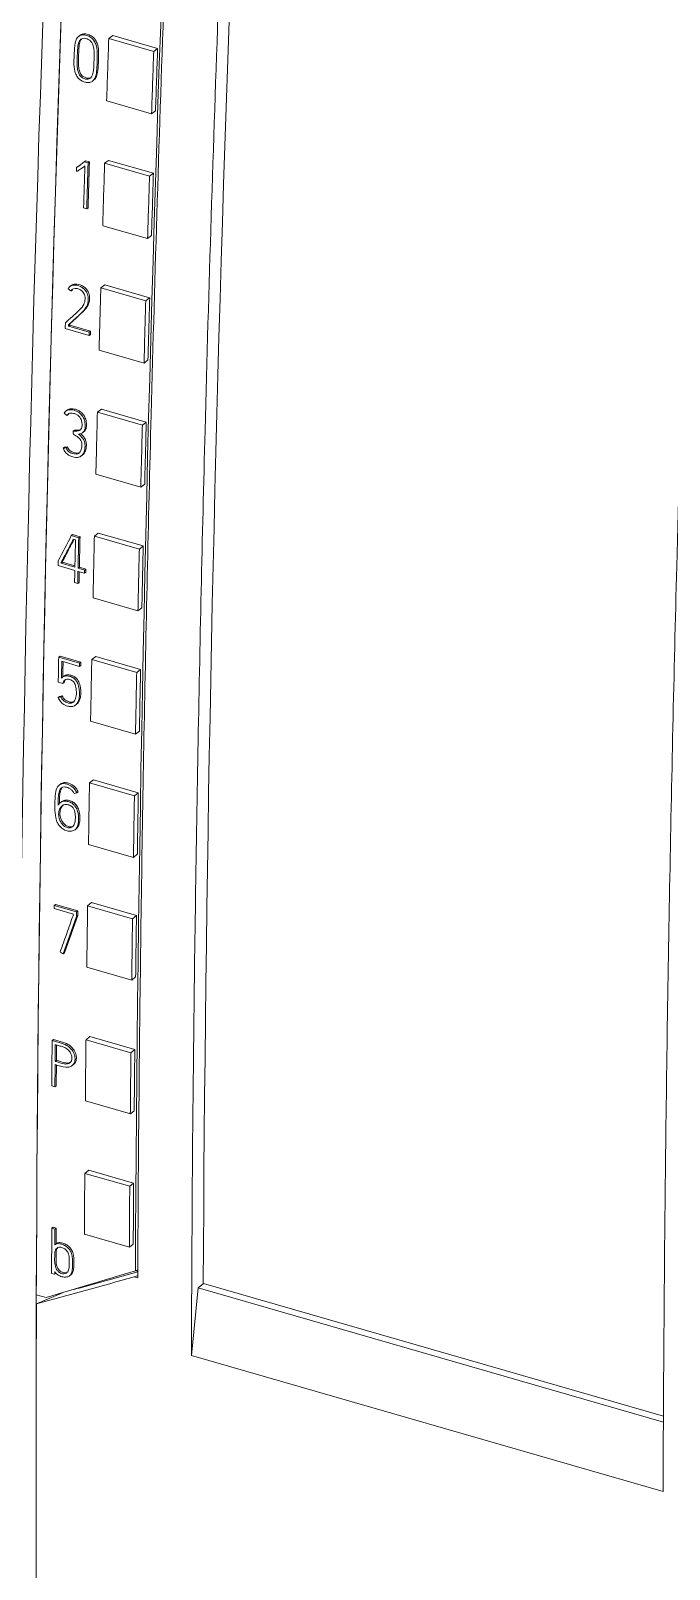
# Model space of a CAD drawing. Header units: inches. Extents: x 9220 to 92460, y -39241 to 4813.
# Drawn here: x 75013.06 to 75031.3, y -33827.33 to -33783.39 of the extents above; entities that cross this region are included whole.
import ezdxf

# ---------------------------------------------------------------- set-up
doc = ezdxf.new("R2010")
doc.units = ezdxf.units.IN
doc.header["$MEASUREMENT"] = 0

# ---------------------------------------------------------------- blocks, each defined once
blk = doc.blocks.new('A$C027ebf9d')
at = {"color": 0, "linetype": 'Continuous', "lineweight": 0}
for p, q in [((20.3156, -17.2128), (20.3175, -17.2113)), ((20.3614, -17.2159), (20.3673, -17.2114)), ((20.4355, -17.2311), (20.3673, -17.2114)), ((20.4296, -17.2355), (20.3614, -17.2159)), ((20.4296, -17.2355), (20.4355, -17.2311)), ((20.3365, -17.281), (20.3384, -17.2795)), ((20.4264, -17.3305), (20.3582, -17.3108)), ((20.4323, -17.326), (20.4264, -17.3305)), ((20.3241, -17.4031), (20.3261, -17.4016)), ((20.3261, -17.4016), (20.332, -17.4033)), ((20.3551, -17.4055), (20.361, -17.401)), ((20.4292, -17.4207), (20.361, -17.401)), ((20.3123, -17.4119), (20.3142, -17.4104)), ((20.3215, -17.4123), (20.3235, -17.4108)), ((20.3301, -17.4048), (20.3241, -17.4031)), ((20.3301, -17.4048), (20.332, -17.4033)), ((20.4233, -17.4252), (20.3551, -17.4055)), ((20.4233, -17.4252), (20.4292, -17.4207)), ((20.3232, -17.4731), (20.3279, -17.4745)), ((20.3279, -17.4745), (20.3299, -17.473)), ((20.4203, -17.5198), (20.3521, -17.5002)), ((20.4262, -17.5153), (20.4203, -17.5198)), ((20.3024, -17.5925), (20.3044, -17.591)), ((20.3037, -17.5994), (20.3057, -17.5979)), ((20.3493, -17.5946), (20.3552, -17.5901)), ((20.4175, -17.6143), (20.3493, -17.5946)), ((20.4234, -17.6098), (20.3552, -17.5901)), ((20.4175, -17.6143), (20.4234, -17.6098)), ((20.2952, -17.6564), (20.3316, -17.6668)), ((20.3001, -17.6529), (20.3021, -17.6514)), ((20.3317, -17.662), (20.3001, -17.6529)), ((20.3002, -17.6506), (20.3021, -17.6491)), ((20.3021, -17.6514), (20.3337, -17.6605)), ((20.3316, -17.6668), (20.3335, -17.6654)), ((20.3317, -17.662), (20.3337, -17.6605)), ((20.4149, -17.7087), (20.3467, -17.6891)), ((20.4208, -17.7041), (20.4149, -17.7087)), ((20.2962, -17.7818), (20.2982, -17.7803)), ((20.2979, -17.7884), (20.2998, -17.7869)), ((20.3442, -17.7833), (20.3501, -17.7787)), ((20.4124, -17.803), (20.3442, -17.7833)), ((20.4183, -17.7983), (20.3501, -17.7787)), ((20.4124, -17.803), (20.4183, -17.7983)), ((20.3075, -17.8123), (20.3094, -17.8108)), ((20.3217, -17.8143), (20.3237, -17.8128)), ((20.2922, -17.8381), (20.2942, -17.8366)), ((20.2966, -17.8374), (20.2986, -17.8359)), ((20.3197, -17.8498), (20.3217, -17.8483)), ((20.41, -17.8971), (20.3418, -17.8775)), ((20.4159, -17.8925), (20.41, -17.8971)), ((20.3045, -17.9706), (20.3065, -17.9691)), ((20.3045, -17.9706), (20.3158, -17.9739)), ((20.3177, -17.9724), (20.3065, -17.9691)), ((20.3108, -17.9773), (20.3075, -17.9764)), ((20.3158, -17.9739), (20.3177, -17.9724)), ((20.3396, -17.9714), (20.3455, -17.9668)), ((20.4078, -17.9911), (20.3396, -17.9714)), ((20.4137, -17.9864), (20.3455, -17.9668)), ((20.4078, -17.9911), (20.4137, -17.9864)), ((20.3098, -18.0236), (20.2843, -18.0162)), ((20.2891, -18.0115), (20.2911, -18.01)), ((20.2891, -18.0128), (20.2911, -18.0113)), ((20.2891, -18.0128), (20.3099, -18.0188)), ((20.31, -18.0167), (20.2911, -18.0113)), ((20.3247, -18.0279), (20.3146, -18.025)), ((20.3147, -18.0202), (20.3167, -18.0187)), ((20.3147, -18.0202), (20.3248, -18.0231)), ((20.3267, -18.0216), (20.3167, -18.0187)), ((20.3247, -18.0279), (20.3266, -18.0264)), ((20.3248, -18.0231), (20.3267, -18.0216)), ((20.3142, -18.0434), (20.3094, -18.042)), ((20.3142, -18.0434), (20.3162, -18.0419)), ((20.4057, -18.085), (20.3375, -18.0654)), ((20.4116, -18.0803), (20.4057, -18.085)), ((20.2854, -18.1554), (20.2874, -18.1539)), ((20.3169, -18.1645), (20.2854, -18.1554)), ((20.2874, -18.1539), (20.3189, -18.163)), ((20.29, -18.1616), (20.3168, -18.1693)), ((20.3168, -18.1693), (20.3188, -18.1678)), ((20.3169, -18.1645), (20.3189, -18.163)), ((20.3356, -18.1591), (20.3415, -18.1543)), ((20.4038, -18.1788), (20.3356, -18.1591)), ((20.4097, -18.174), (20.3415, -18.1543)), ((20.2847, -18.1935), (20.2918, -18.1955)), ((20.2909, -18.1858), (20.2929, -18.1843)), ((20.2918, -18.1955), (20.2938, -18.1941)), ((20.4038, -18.1788), (20.4097, -18.174)), ((20.2844, -18.2163), (20.2864, -18.2148)), ((20.2888, -18.2155), (20.2908, -18.2141)), ((20.3107, -18.2282), (20.3126, -18.2267)), ((20.402, -18.2724), (20.3338, -18.2527)), ((20.4079, -18.2677), (20.402, -18.2724)), ((20.286, -18.3495), (20.2879, -18.348)), ((20.3321, -18.3463), (20.338, -18.3414)), ((20.4003, -18.3659), (20.3321, -18.3463)), ((20.4062, -18.3611), (20.338, -18.3414)), ((20.2875, -18.3763), (20.2895, -18.3749)), ((20.3131, -18.3614), (20.3151, -18.3599)), ((20.4003, -18.3659), (20.4062, -18.3611)), ((20.3101, -18.4173), (20.3121, -18.4159)), ((20.3988, -18.4593), (20.3306, -18.4397)), ((20.4047, -18.4545), (20.3988, -18.4593)), ((20.2783, -18.5322), (20.2803, -18.5307)), ((20.2783, -18.5322), (20.3124, -18.542)), ((20.3076, -18.5455), (20.2783, -18.5371)), ((20.3143, -18.5405), (20.2803, -18.5307)), ((20.3124, -18.542), (20.3143, -18.5405)), ((20.3293, -18.5329), (20.3352, -18.528)), ((20.3974, -18.5526), (20.3293, -18.5329)), ((20.4033, -18.5477), (20.3352, -18.528)), ((20.3123, -18.549), (20.3142, -18.5475)), ((20.3974, -18.5526), (20.4033, -18.5477)), ((20.2921, -18.6058), (20.2941, -18.6043)), ((20.3962, -18.6457), (20.328, -18.6261)), ((20.4021, -18.6408), (20.3962, -18.6457)), ((20.3268, -18.7363), (20.3327, -18.7314)), ((20.4009, -18.751), (20.3327, -18.7314)), ((20.2754, -18.7374), (20.2774, -18.7359)), ((20.395, -18.756), (20.3268, -18.7363)), ((20.395, -18.756), (20.4009, -18.751)), ((20.2799, -18.769), (20.2819, -18.7675)), ((20.3057, -18.7755), (20.3077, -18.7741)), ((20.2748, -18.8063), (20.2796, -18.8076)), ((20.2796, -18.8076), (20.2816, -18.8061)), ((20.3941, -18.8488), (20.3259, -18.8291)), ((20.4, -18.8439), (20.3941, -18.8488)), ((20.325, -18.9391), (20.3309, -18.9341)), ((20.3932, -18.9587), (20.325, -18.9391)), ((20.3991, -18.9538), (20.3309, -18.9341)), ((20.3932, -18.9587), (20.3991, -18.9538)), ((20.2748, -19.0224), (20.2768, -19.0209)), ((20.2748, -19.0224), (20.2796, -19.0237)), ((20.2816, -19.0222), (20.2768, -19.0209)), ((20.2796, -19.0237), (20.2816, -19.0222)), ((20.3926, -19.0513), (20.3244, -19.0316)), ((20.2796, -19.0474), (20.2816, -19.0459)), ((20.3985, -19.0463), (20.3926, -19.0513)), ((20.2792, -19.0922), (20.2745, -19.0909)), ((20.2792, -19.0922), (20.2812, -19.0907)), ((20.3019, -19.0946), (20.3038, -19.0931)), ((20.3166, -19.1133), (20.4053, -19.0888)), ((20.4053, -19.0941), (20.4002, -19.0963)), ((20.4002, -19.0963), (20.4053, -19.0978)), ((20.4031, -19.0866), (20.4042, -19.0869)), ((20.4042, -19.0869), (20.4042, -19.0891)), ((20.5049, -19.1063), (20.4971, -19.1129)), ((21.2032, -19.3079), (20.5049, -19.1063)), ((20.2663, -19.1277), (20.2513, -19.1234)), ((20.2515, -19.1373), (20.2911, -19.1203)), ((20.4971, -19.1129), (20.4868, -19.2154)), ((21.2032, -19.3168), (20.4971, -19.1129)), ((21.2028, -19.4221), (20.4868, -19.2154))]:
    blk.add_line(p, q, dxfattribs=at)
at = {"color": 0, "linetype": 'Continuous', "lineweight": 0, "extrusion": (0, 0, -1)}
for centre, major_axis, ratio, start_param, end_param in [((39.936, -2.2895), (10.9193, 37.8255), 0.433013, -2.163893, -2.027289), ((40.0144, -2.3121), (10.9226, 37.8369), 0.433013, -2.099414, -2.096709), ((40.0826, -2.3318), (10.9226, 37.8369), 0.433013, -2.099414, -2.096709), ((39.9865, -2.3043), (10.9208, 37.8292), 0.43303, -2.104411, -2.102419), ((40.0144, -2.3121), (10.9226, 37.8369), 0.433013, -2.104823, -2.102118), ((40.0826, -2.3318), (10.9226, 37.8369), 0.433013, -2.104823, -2.102118), ((40.0144, -2.3121), (10.9226, 37.8369), 0.433013, -2.11023, -2.107526), ((40.0826, -2.3318), (10.9226, 37.8369), 0.433013, -2.11023, -2.107526), ((39.9641, -2.2978), (10.9208, 37.8292), 0.43303, -2.109702, -2.109636), ((39.9957, -2.3069), (10.9208, 37.8292), 0.43303, -2.109841, -2.109702), ((38.8239, -1.9686), (-68.22, 53.5601), 0.275788, -1.515397, -1.515333), ((40.0144, -2.3121), (10.9226, 37.8369), 0.433013, -2.115636, -2.112933), ((39.9401, -2.2909), (8.6746, 38.4625), 0.458913, -2.087114, -2.086976), ((40.0826, -2.3318), (10.9226, 37.8369), 0.433013, -2.115636, -2.112933), ((41.3213, -2.6894), (-78.3713, -17.1459), 0.134473, -1.269935, -1.269877), ((40.307, -2.3968), (-24.5741, -33.773), 0.206653, 0.946781, 0.948046), ((39.9829, -2.3032), (10.9208, 37.8292), 0.43303, -2.120056, -2.118863), ((39.9877, -2.3044), (10.9197, 37.8254), 0.43303, -2.120064, -2.118732), ((40.0144, -2.3121), (10.9226, 37.8369), 0.433013, -2.12104, -2.118338), ((39.9574, -2.2959), (10.9208, 37.8292), 0.43303, -2.120195, -2.11999), ((40.0826, -2.3318), (10.9226, 37.8369), 0.433013, -2.12104, -2.118338), ((39.9621, -2.297), (10.9197, 37.8254), 0.43303, -2.120064, -2.120028), ((39.9829, -2.3032), (10.9208, 37.8292), 0.43303, -2.120725, -2.120195), ((39.9877, -2.3044), (10.9197, 37.8254), 0.43303, -2.120733, -2.120262), ((39.9977, -2.3073), (10.9197, 37.8254), 0.43303, -2.120203, -2.120064), ((39.9661, -2.2984), (10.9208, 37.8292), 0.43303, -2.125049, -2.124311), ((39.9928, -2.3061), (10.9208, 37.8292), 0.43303, -2.124311, -2.124173), ((40.0144, -2.3121), (10.9226, 37.8369), 0.433013, -2.126443, -2.123742), ((40.0826, -2.3318), (10.9226, 37.8369), 0.433013, -2.126443, -2.123742), ((42.1342, -2.9243), (-78.3791, -17.1476), 0.134473, -1.259056, -1.258997), ((40.0144, -2.3121), (10.9226, 37.8369), 0.433013, -2.131846, -2.129144), ((40.0826, -2.3318), (10.9226, 37.8369), 0.433013, -2.131846, -2.129144), ((39.9605, -2.2968), (10.9208, 37.8292), 0.43303, -2.135216, -2.135075), ((39.9898, -2.3052), (10.9208, 37.8292), 0.43303, -2.135255, -2.135216), ((39.9946, -2.3064), (10.9197, 37.8254), 0.43303, -2.135287, -2.135085), ((40.0144, -2.3121), (10.9226, 37.8369), 0.433013, -2.137247, -2.134546), ((40.4067, -2.4254), (-20.9342, -34.8266), 0.272919, 0.931968, 0.933778), ((40.0826, -2.3318), (10.9226, 37.8369), 0.433013, -2.137247, -2.134546), ((35.8588, -1.1127), (-102.2486, 63.3481), 0.191897, -1.53737, -1.537325), ((39.9649, -2.298), (10.9208, 37.8292), 0.43303, -2.141915, -2.141179), ((40.0144, -2.3121), (10.9226, 37.8369), 0.433013, -2.143148, -2.140448), ((40.0826, -2.3318), (10.9226, 37.8369), 0.433013, -2.143148, -2.140448), ((39.9649, -2.298), (10.9208, 37.8292), 0.43303, -2.14304, -2.142057), ((40.0144, -2.3121), (10.9226, 37.8369), 0.433013, -2.149049, -2.146349), ((40.0826, -2.3318), (10.9226, 37.8369), 0.433013, -2.149049, -2.146349), ((39.9617, -2.2971), (10.9208, 37.8292), 0.43303, -2.151324, -2.149324), ((39.9664, -2.2983), (10.9197, 37.8254), 0.43303, -2.15003, -2.149335), ((112.0575, 18.0973), (-151.2055, -49.1156), 0.056615, -0.901291, -0.900055)]:
    blk.add_ellipse(centre, major_axis=major_axis, ratio=ratio, start_param=start_param, end_param=end_param, dxfattribs=at)
at = {"color": 0, "linetype": 'Continuous', "lineweight": 0}
for centre, major_axis, ratio, start_param, end_param in [((39.936, -2.2895), (-10.9193, -37.8255), 0.433013, -1.102762, -0.989056), ((39.9076, -2.3138), (-10.9193, -37.8255), 0.433013, -1.102762, -0.989056), ((40.086, -2.3328), (-10.9193, -37.8255), 0.433013, -1.100465, -0.991379), ((40.1715, -2.3572), (-10.9095, -37.7915), 0.433013, -1.097566, -0.991094), ((40.0826, -2.3318), (-10.9193, -37.8255), 0.433013, -1.044884, -1.042178), ((39.9572, -2.2958), (-8.72, -38.45), 0.458432, -1.065454, -1.065306), ((39.9818, -2.3029), (-10.9208, -37.8292), 0.43303, -1.039002, -1.037182), ((39.9865, -2.3041), (-10.9197, -37.8254), 0.43303, -1.039167, -1.037175), ((40.0826, -2.3318), (-10.9193, -37.8255), 0.433013, -1.039474, -1.03677), ((39.2113, -2.0805), (-66.7301, 53.1473), 0.280885, 1.510659, 1.510723), ((40.0826, -2.3318), (-10.9193, -37.8255), 0.433013, -1.034067, -1.031362), ((39.9594, -2.2965), (-10.9208, -37.8292), 0.43303, -1.032007, -1.031752), ((39.9641, -2.2976), (-10.9197, -37.8254), 0.43303, -1.03195, -1.031883), ((39.9957, -2.3067), (-10.9197, -37.8254), 0.43303, -1.031883, -1.031744), ((40.0826, -2.3318), (-10.9193, -37.8255), 0.433013, -1.02866, -1.025957), ((41.3208, -2.6895), (-78.3791, -17.1476), 0.134473, 1.269885, 1.269943), ((39.9877, -2.3046), (-10.9208, -37.8292), 0.43303, -1.022868, -1.021537), ((40.0826, -2.3318), (-10.9193, -37.8255), 0.433013, -1.023255, -1.020552), ((39.9621, -2.2972), (-10.9208, -37.8292), 0.43303, -1.021573, -1.021537), ((39.9877, -2.3046), (-10.9208, -37.8292), 0.43303, -1.021398, -1.020868), ((39.9977, -2.3075), (-10.9208, -37.8292), 0.43303, -1.021537, -1.021398), ((39.9613, -2.297), (-10.9208, -37.8292), 0.43303, -1.01742, -1.016321), ((39.9661, -2.2982), (-10.9197, -37.8254), 0.43303, -1.017214, -1.016542), ((39.9928, -2.3059), (-10.9197, -37.8254), 0.43303, -1.017411, -1.017273), ((40.0826, -2.3318), (-10.9193, -37.8255), 0.433013, -1.017851, -1.015149), ((42.1346, -2.9242), (-78.3713, -17.1459), 0.134473, 1.258989, 1.259047), ((42.1506, -2.929), (-69.3652, -20.1272), 0.12911, 1.21325, 1.213317), ((40.0826, -2.3318), (-10.9193, -37.8255), 0.433013, -1.012448, -1.009747), ((39.9946, -2.3066), (-10.9208, -37.8292), 0.43303, -1.006518, -1.006315), ((40.4066, -2.4256), (20.9363, 34.8301), 0.272919, -4.07538, -4.07357), ((40.0826, -2.3318), (-10.9193, -37.8255), 0.433013, -1.007046, -1.004345), ((39.96, -2.2966), (-10.9208, -37.8292), 0.43303, -1.000555, -0.998553), ((39.9649, -2.2978), (-10.9197, -37.8254), 0.43303, -1.000343, -0.999667), ((40.0826, -2.3318), (-10.9193, -37.8255), 0.433013, -1.001145, -0.998444), ((39.9649, -2.2978), (-10.9197, -37.8254), 0.43303, -0.999466, -0.998543), ((40.0826, -2.3318), (-10.9193, -37.8255), 0.433013, -0.995244, -0.992544), ((39.9664, -2.2985), (-10.9208, -37.8292), 0.43303, -0.992268, -0.991574), ((39.9664, -2.2985), (-10.9208, -37.8292), 0.43303, -0.990388, -0.990268), ((20.6273, -17.3329), (-0.5147, -1.783), 0.433013, 0.34235, 0.346428), ((20.3487, -19.1023), (-0.0489, -0.0145), 0.034435, 0.451728, 0.84303)]:
    blk.add_ellipse(centre, major_axis=major_axis, ratio=ratio, start_param=start_param, end_param=end_param, dxfattribs=at)
for points, knots in [([(20.5412, -15.2539), (20.5341, -15.3638), (20.5127, -15.7087), (20.485, -16.2158), (20.4614, -16.7328), (20.4418, -17.2343), (20.4262, -17.7352), (20.4142, -18.2736), (20.4079, -18.71), (20.4058, -18.9834), (20.4053, -19.0978)], [0.1020327, 0.1020327, 0.1020327, 0.1020327, 0.1666156, 0.3049644, 0.4020326, 0.474555, 0.6050941, 0.7036498, 0.8010898, 0.8714817, 0.8714817, 0.8714817, 0.8714817]), ([(20.616, -15.3882), (20.6114, -15.4611), (20.5925, -15.7689), (20.5668, -16.2394), (20.5433, -16.7565), (20.5237, -17.2579), (20.508, -17.7588), (20.4961, -18.2972), (20.4897, -18.7377), (20.4874, -19.0425), (20.4869, -19.1882), (20.4868, -19.2154)], [0.1237088, 0.1237088, 0.1237088, 0.1237088, 0.1666156, 0.3049644, 0.4020326, 0.474555, 0.6050941, 0.7036498, 0.8010898, 0.8739842, 0.8907937, 0.8907937, 0.8907937, 0.8907937]), ([(21.332, -15.5948), (21.3274, -15.6678), (21.3085, -15.9756), (21.2828, -16.4461), (21.2593, -16.9632), (21.2397, -17.4646), (21.224, -17.9655), (21.2121, -18.5039), (21.2057, -18.9444), (21.2034, -19.2492), (21.2029, -19.3949), (21.2028, -19.4221)], [0.1237088, 0.1237088, 0.1237088, 0.1237088, 0.1666156, 0.3049644, 0.4020326, 0.474555, 0.6050941, 0.7036498, 0.8010898, 0.8739842, 0.8907937, 0.8907937, 0.8907937, 0.8907937]), ([(20.3216, -17.2105), (20.3235, -17.2103), (20.3256, -17.2106), (20.33, -17.212), (20.3323, -17.2132), (20.336, -17.2159), (20.3374, -17.2174), (20.3396, -17.2202), (20.3407, -17.2223), (20.3431, -17.2286), (20.3436, -17.2329), (20.3441, -17.2422), (20.3436, -17.2542), (20.3431, -17.2645), (20.3428, -17.2681), (20.3413, -17.2741), (20.3403, -17.2764), (20.3384, -17.2793), (20.3374, -17.2805), (20.3346, -17.2823), (20.333, -17.2828), (20.3313, -17.283), (20.3299, -17.2831), (20.3284, -17.283), (20.3256, -17.2825), (20.3241, -17.282), (20.3207, -17.2806), (20.3189, -17.2795), (20.3158, -17.2769), (20.3144, -17.2754), (20.3119, -17.2714), (20.3107, -17.2691), (20.3076, -17.2569), (20.3085, -17.2475), (20.3091, -17.2341), (20.3093, -17.2276), (20.3108, -17.2204), (20.3114, -17.2183), (20.3136, -17.2143), (20.3151, -17.213), (20.3178, -17.2114), (20.3195, -17.2107), (20.3215, -17.2105), (20.3215, -17.2105), (20.3216, -17.2105)], [-0.1111155, -0.1111155, -0.1111155, -0.1111155, -0.1086583, -0.1086583, -0.1059859, -0.1059859, -0.1029874, -0.1029874, -0.0984586, -0.0984586, -0.0906933, -0.0906933, -0.0762837, -0.0762837, -0.0543502, -0.0543502, -0.0323193, -0.0323193, -0.0159271, -0.0159271, 0, 0, 0, 0.0130315, 0.0130315, 0.025191, 0.025191, 0.0383317, 0.0383317, 0.0479156, 0.0479156, 0.0548967, 0.0548967, 0.0728488, 0.0728488, 0.0791035, 0.0791035, 0.0814984, 0.0814984, 0.0839459, 0.0839459, 0.0864601, 0.0864601, 0.0865132, 0.0865132, 0.0865132, 0.0865132]), ([(20.3235, -17.209), (20.3216, -17.2092), (20.3199, -17.2098), (20.3182, -17.2108), (20.3179, -17.2111), (20.3175, -17.2113)], [0.135609648, 0.135609648, 0.135609648, 0.135609648, 0.138325648, 0.138325648, 0.13893138, 0.13893138, 0.13893138, 0.13893138]), ([(20.3384, -17.2795), (20.3395, -17.2787), (20.3404, -17.2777), (20.3423, -17.2749), (20.3433, -17.2726), (20.3447, -17.2669), (20.3451, -17.2634), (20.3455, -17.2531), (20.3461, -17.2407), (20.3456, -17.2313), (20.3451, -17.2272), (20.3428, -17.2211), (20.3417, -17.219), (20.3395, -17.216), (20.3381, -17.2145), (20.3344, -17.2118), (20.3322, -17.2106), (20.3276, -17.2091), (20.3255, -17.2088), (20.3235, -17.209), (20.3235, -17.209), (20.3235, -17.209)], [0.2414702, 0.2414702, 0.2414702, 0.2414702, 0.2570515, 0.2570515, 0.2842088, 0.2842088, 0.313235, 0.313235, 0.3332121, 0.3332121, 0.3424456, 0.3424456, 0.3478054, 0.3478054, 0.3512463, 0.3512463, 0.3541297, 0.3541297, 0.3568882, 0.3568882, 0.3568917, 0.3568917, 0.3568917, 0.3568917]), ([(20.3331, -17.2192), (20.3336, -17.2197), (20.3341, -17.2202), (20.3357, -17.2223), (20.3365, -17.2238), (20.3382, -17.228), (20.3386, -17.2306), (20.3393, -17.2361), (20.3391, -17.2403), (20.339, -17.2472), (20.3389, -17.258), (20.3376, -17.2682), (20.3369, -17.2707), (20.3357, -17.2735), (20.3351, -17.2747), (20.3333, -17.2766), (20.3324, -17.2771), (20.3304, -17.2778), (20.329, -17.278), (20.3258, -17.2776), (20.3241, -17.2771), (20.3213, -17.2757), (20.3201, -17.2749), (20.3191, -17.2739), (20.3181, -17.2731), (20.3175, -17.2723), (20.3166, -17.2709), (20.3161, -17.2699), (20.3149, -17.2671), (20.3144, -17.2649), (20.3137, -17.2609), (20.3133, -17.2578), (20.3134, -17.2474), (20.3136, -17.2372), (20.3147, -17.226), (20.3152, -17.2238), (20.316, -17.2212), (20.3167, -17.2197), (20.3185, -17.2176), (20.3194, -17.2168), (20.3215, -17.2158), (20.3226, -17.2156), (20.3253, -17.2156), (20.3268, -17.216), (20.3294, -17.217), (20.3307, -17.2175), (20.3323, -17.2186), (20.3327, -17.2189), (20.3331, -17.2192)], [-0.1712618, -0.1712618, -0.1712618, -0.1712618, -0.1662072, -0.1662072, -0.1572858, -0.1572858, -0.1424502, -0.1424502, -0.1009639, -0.1009639, -0.075631, -0.075631, -0.0612275, -0.0612275, -0.0504301, -0.0504301, -0.040338, -0.040338, -0.0268727, -0.0268727, -0.0112299, -0.0112299, 0, 0, 0, 0.0098213, 0.0098213, 0.0232161, 0.0232161, 0.0500182, 0.0500182, 0.087065, 0.087065, 0.1181568, 0.1181568, 0.1386283, 0.1386283, 0.1679235, 0.1679235, 0.1882961, 0.1882961, 0.2061734, 0.2061734, 0.2261508, 0.2261508, 0.239729, 0.239729, 0.2435611, 0.2435611, 0.2435611, 0.2435611]), ([(20.3202, -17.2164), (20.3201, -17.2165), (20.32, -17.2167), (20.3188, -17.2181), (20.3181, -17.2195), (20.3172, -17.2221), (20.3167, -17.224), (20.3156, -17.2352), (20.3153, -17.2459), (20.3153, -17.2563), (20.3156, -17.2596), (20.3165, -17.2639), (20.317, -17.2661), (20.3183, -17.269), (20.3189, -17.2699), (20.3202, -17.2717), (20.321, -17.2724), (20.3216, -17.273), (20.3228, -17.2739), (20.324, -17.2746), (20.327, -17.2759), (20.3289, -17.2764), (20.3319, -17.2764), (20.3331, -17.2762), (20.3342, -17.2757)], [0.2640301, 0.2640301, 0.2640301, 0.2640301, 0.2654367, 0.2654367, 0.2786209, 0.2786209, 0.2884759, 0.2884759, 0.3039526, 0.3039526, 0.3218368, 0.3218368, 0.3340151, 0.3340151, 0.3396562, 0.3396562, 0.3461222, 0.3461222, 0.3461222, 0.3575682, 0.3575682, 0.3724117, 0.3724117, 0.3826963, 0.3826963, 0.3826963, 0.3826963]), ([(20.3241, -17.4031), (20.3232, -17.4039), (20.3222, -17.4047), (20.3213, -17.4054), (20.3212, -17.4055), (20.3211, -17.4056), (20.321, -17.4057), (20.3201, -17.4064), (20.3192, -17.407), (20.3184, -17.4077), (20.3181, -17.4079), (20.3179, -17.4081), (20.3177, -17.4083), (20.3167, -17.409), (20.3157, -17.4097), (20.3147, -17.4104), (20.3139, -17.4109), (20.3131, -17.4114), (20.3123, -17.4119)], [0, 0, 0, 0, 0.250322, 0.250322, 0.250322, 0.275948, 0.275948, 0.275948, 0.500643, 0.500643, 0.500643, 0.561097, 0.561097, 0.561097, 0.80727, 0.80727, 0.80727, 1, 1, 1, 1]), ([(20.3124, -17.4171), (20.3128, -17.4172), (20.3132, -17.4173), (20.3138, -17.4172), (20.3141, -17.4171), (20.3147, -17.4169), (20.3152, -17.4166), (20.3171, -17.4155), (20.3182, -17.4147), (20.3211, -17.4126), (20.3232, -17.411), (20.3252, -17.4095)], [-0.06741879, -0.06741879, -0.06741879, -0.06741879, -0.05862456, -0.05862456, -0.04697844, -0.04697844, -0.03637491, -0.03637491, -0.02425023, -0.02425023, 0, 0, 0, 0]), ([(20.3142, -17.4104), (20.3151, -17.4099), (20.3159, -17.4095), (20.3167, -17.4089), (20.3169, -17.4088), (20.3172, -17.4086), (20.3174, -17.4084), (20.3176, -17.4083), (20.3178, -17.4081), (20.318, -17.408)], [0, 0, 0, 0, 0.1926314, 0.1926314, 0.1926314, 0.250698, 0.250698, 0.250698, 0.3021694, 0.3021694, 0.3021694, 0.3021694]), ([(20.3252, -17.4095), (20.3248, -17.4098), (20.3245, -17.41), (20.3241, -17.4103), (20.3239, -17.4105), (20.3237, -17.4106), (20.3235, -17.4108)], [0.1661425, 0.1661425, 0.1661425, 0.1661425, 0.2518053, 0.2518053, 0.2518053, 0.3074419, 0.3074419, 0.3074419, 0.3074419]), ([(20.3044, -17.591), (20.3045, -17.591), (20.3045, -17.5909), (20.3058, -17.59), (20.3073, -17.5893), (20.3102, -17.5887), (20.3121, -17.5886), (20.3191, -17.5902), (20.3222, -17.5922), (20.3247, -17.5938), (20.3258, -17.5948), (20.328, -17.5971), (20.3291, -17.5988), (20.3307, -17.6018), (20.3314, -17.6037), (20.3324, -17.6099), (20.3322, -17.6133), (20.3307, -17.6198), (20.3294, -17.6224), (20.3232, -17.6303), (20.3168, -17.636), (20.3021, -17.6491)], [0.0146796, 0.0146796, 0.0146796, 0.0146796, 0.0153678, 0.0153678, 0.0307426, 0.0307426, 0.0432184, 0.0432184, 0.0613597, 0.0613597, 0.103522, 0.103522, 0.171217, 0.171217, 0.2421049, 0.2421049, 0.3272882, 0.3272882, 0.4221981, 0.4221981, 0.5888681, 0.5888681, 0.5888681, 0.5888681]), ([(20.3037, -17.5994), (20.3042, -17.5985), (20.3048, -17.5977), (20.3063, -17.5965), (20.3071, -17.5961), (20.3095, -17.5954), (20.3112, -17.5953), (20.3143, -17.5958), (20.3159, -17.5963), (20.3191, -17.598), (20.3203, -17.5991), (20.3222, -17.6009), (20.323, -17.6019), (20.3241, -17.6039), (20.3247, -17.6051), (20.3255, -17.6091), (20.3255, -17.6115), (20.3248, -17.6168), (20.3237, -17.6193), (20.3204, -17.6245), (20.3171, -17.6279), (20.3119, -17.6331), (20.3082, -17.6364), (20.2955, -17.6475)], [-0.6266769, -0.6266769, -0.6266769, -0.6266769, -0.6001737, -0.6001737, -0.5744981, -0.5744981, -0.5332587, -0.5332587, -0.4915646, -0.4915646, -0.4475628, -0.4475628, -0.406009, -0.406009, -0.3742236, -0.3742236, -0.3363038, -0.3363038, -0.2732646, -0.2732646, -0.1652931, -0.1652931, 0, 0, 0, 0]), ([(20.3002, -17.6506), (20.3042, -17.6469), (20.3084, -17.6433), (20.3209, -17.632), (20.324, -17.6283), (20.3274, -17.6239), (20.3288, -17.6213), (20.3303, -17.6146), (20.3304, -17.6112), (20.3295, -17.6051), (20.3287, -17.6032), (20.3272, -17.6003), (20.326, -17.5986), (20.3238, -17.5963), (20.3227, -17.5953), (20.3202, -17.5937), (20.3172, -17.5917), (20.3102, -17.5901), (20.3082, -17.5902), (20.3053, -17.5908), (20.3039, -17.5915), (20.3013, -17.5933), (20.3003, -17.5945), (20.2995, -17.5959)], [-0.4882068, -0.4882068, -0.4882068, -0.4882068, -0.4648363, -0.4648363, -0.4160102, -0.4160102, -0.3291977, -0.3291977, -0.2479878, -0.2479878, -0.1752097, -0.1752097, -0.1048367, -0.1048367, -0.0614951, -0.0614951, -0.043194, -0.043194, -0.0306836, -0.0306836, -0.0153382, -0.0153382, 0, 0, 0, 0]), ([(20.2936, -17.7849), (20.2942, -17.7838), (20.2949, -17.7829), (20.2967, -17.7813), (20.2978, -17.7807), (20.3012, -17.7795), (20.3034, -17.7796), (20.3073, -17.78), (20.3102, -17.7808), (20.3149, -17.783), (20.3166, -17.7842), (20.3197, -17.7868), (20.321, -17.7886), (20.3226, -17.7912), (20.3236, -17.793), (20.3252, -17.7982), (20.3255, -17.8009), (20.3256, -17.8076), (20.325, -17.8096), (20.3245, -17.8111), (20.3238, -17.8124), (20.3219, -17.8143), (20.3209, -17.8151), (20.3183, -17.8161), (20.3168, -17.8166), (20.3155, -17.8168)], [-0.09936809, -0.09936809, -0.09936809, -0.09936809, -0.09849697, -0.09849697, -0.09763198, -0.09763198, -0.09589681, -0.09589681, -0.09282101, -0.09282101, -0.08965704, -0.08965704, -0.08373416, -0.08373416, -0.07786445, -0.07786445, -0.07203398, -0.07203398, -0.06268047, -0.06268047, -0.03069856, -0.03069856, -0.0122073, -0.0122073, 0, 0, 0, 0]), ([(20.3075, -17.8123), (20.3082, -17.8123), (20.3112, -17.8122), (20.3147, -17.8119), (20.3158, -17.8115), (20.318, -17.8105), (20.3187, -17.8097), (20.3198, -17.8084), (20.3202, -17.8075), (20.3208, -17.8046), (20.3208, -17.8024), (20.3206, -17.7994), (20.3204, -17.7976), (20.3191, -17.7939), (20.3183, -17.7923), (20.3163, -17.7896), (20.3153, -17.7887), (20.3132, -17.7872), (20.3119, -17.7865), (20.309, -17.7854), (20.3066, -17.7847), (20.3026, -17.7847), (20.3015, -17.7851), (20.3, -17.786), (20.2995, -17.7864), (20.2986, -17.7872), (20.2982, -17.7878), (20.2979, -17.7884)], [-0.05962722, -0.05962722, -0.05962722, -0.05962722, -0.0586005, -0.0586005, -0.05751843, -0.05751843, -0.05597545, -0.05597545, -0.05384921, -0.05384921, -0.05077923, -0.05077923, -0.04618742, -0.04618742, -0.0413943, -0.0413943, -0.03569569, -0.03569569, -0.02789914, -0.02789914, -0.01842658, -0.01842658, -0.01189853, -0.01189853, -0.00652665, -0.00652665, 0, 0, 0, 0]), ([(20.3237, -17.8128), (20.324, -17.8126), (20.3243, -17.8124), (20.3258, -17.8109), (20.3264, -17.8096), (20.3269, -17.8082), (20.3276, -17.8061), (20.3275, -17.7993), (20.3271, -17.7966), (20.3256, -17.7916), (20.3246, -17.7897), (20.323, -17.7871), (20.3216, -17.7853), (20.3186, -17.7827), (20.3169, -17.7815), (20.3122, -17.7793), (20.3093, -17.7785), (20.3054, -17.7781), (20.3032, -17.778), (20.2999, -17.7792), (20.299, -17.7797), (20.2982, -17.7803)], [0.0244894, 0.0244894, 0.0244894, 0.0244894, 0.03077671, 0.03077671, 0.06275562, 0.06275562, 0.07305871, 0.07305871, 0.08013647, 0.08013647, 0.08778077, 0.08778077, 0.09581429, 0.09581429, 0.1001726, 0.1001726, 0.10444629, 0.10444629, 0.10691455, 0.10691455, 0.10800323, 0.10800323, 0.10800323, 0.10800323]), ([(20.3155, -17.8168), (20.3179, -17.8188), (20.3203, -17.8208), (20.3227, -17.8243), (20.3238, -17.826), (20.3253, -17.8309), (20.3254, -17.833), (20.3253, -17.8388), (20.3246, -17.8416), (20.3235, -17.845), (20.3226, -17.8469), (20.3197, -17.8501), (20.3181, -17.8509), (20.315, -17.8519), (20.3132, -17.8521), (20.3082, -17.8518), (20.3052, -17.8508), (20.3009, -17.849), (20.2993, -17.8478), (20.2961, -17.8452), (20.295, -17.8437), (20.2935, -17.8413), (20.2927, -17.8394), (20.2922, -17.8381)], [-0.03140178, -0.03140178, -0.03140178, -0.03140178, -0.02924783, -0.02924783, -0.0284803, -0.0284803, -0.02773844, -0.02773844, -0.02618792, -0.02618792, -0.02504854, -0.02504854, -0.02396148, -0.02396148, -0.02268513, -0.02268513, -0.02055614, -0.02055614, -0.01680788, -0.01680788, -0.0108783, -0.0108783, 0, 0, 0, 0]), ([(20.2966, -17.8374), (20.297, -17.8384), (20.2975, -17.8394), (20.2988, -17.8416), (20.2996, -17.8424), (20.3013, -17.8439), (20.3025, -17.8446), (20.3053, -17.8459), (20.3077, -17.8466), (20.3111, -17.847), (20.3125, -17.8469), (20.3151, -17.8463), (20.3161, -17.8456), (20.3179, -17.844), (20.3186, -17.8427), (20.3199, -17.8394), (20.3203, -17.8369), (20.3207, -17.832), (20.3203, -17.8302), (20.32, -17.8288), (20.3196, -17.8276), (20.3178, -17.8246), (20.3167, -17.8233), (20.3126, -17.8196), (20.3094, -17.818), (20.3076, -17.8172)], [-0.03767688, -0.03767688, -0.03767688, -0.03767688, -0.03752155, -0.03752155, -0.03732628, -0.03732628, -0.03693922, -0.03693922, -0.03624115, -0.03624115, -0.03578934, -0.03578934, -0.03527417, -0.03527417, -0.03445322, -0.03445322, -0.03304988, -0.03304988, -0.03034808, -0.03034808, -0.02338194, -0.02338194, -0.01600812, -0.01600812, 0, 0, 0, 0]), ([(20.3188, -17.8095), (20.3188, -17.8095), (20.3188, -17.8095), (20.318, -17.8099), (20.3168, -17.8104), (20.3132, -17.8108), (20.31, -17.8108), (20.3094, -17.8108)], [0.39979583, 0.39979583, 0.39979583, 0.39979583, 0.40006877, 0.40006877, 0.41038704, 0.41038704, 0.42065361, 0.42065361, 0.42065361, 0.42065361]), ([(20.3217, -17.8483), (20.3221, -17.848), (20.3226, -17.8476), (20.3241, -17.8459), (20.3251, -17.8444), (20.3266, -17.8401), (20.3272, -17.8373), (20.3274, -17.8314), (20.3273, -17.8294), (20.3258, -17.8246), (20.3247, -17.8228), (20.3225, -17.8197), (20.3205, -17.8178), (20.3184, -17.8161)], [0.03836546, 0.03836546, 0.03836546, 0.03836546, 0.03916813, 0.03916813, 0.04123246, 0.04123246, 0.04319054, 0.04319054, 0.04436628, 0.04436628, 0.04569522, 0.04569522, 0.04929065, 0.04929065, 0.04929065, 0.04929065]), ([(20.3172, -17.8445), (20.3168, -17.8448), (20.3163, -17.845), (20.3144, -17.8454), (20.3131, -17.8455), (20.3097, -17.8451), (20.3073, -17.8444), (20.3045, -17.8431), (20.3033, -17.8424), (20.3016, -17.8409), (20.3008, -17.8401), (20.2995, -17.8379), (20.299, -17.8369), (20.2986, -17.8359)], [0.036778896, 0.036778896, 0.036778896, 0.036778896, 0.037012041, 0.037012041, 0.037488607, 0.037488607, 0.038227837, 0.038227837, 0.038620041, 0.038620041, 0.038812515, 0.038812515, 0.038967231, 0.038967231, 0.038967231, 0.038967231]), ([(20.3075, -17.9764), (20.3045, -17.9823), (20.3015, -17.9881), (20.2968, -17.9969), (20.2953, -17.9998), (20.2929, -18.0045), (20.2901, -18.0098), (20.2891, -18.0115)], [-0.1128553, -0.1128553, -0.1128553, -0.1128553, -0.0501564, -0.0501564, -0.0188068, -0.0188068, 0, 0, 0, 0]), ([(20.2911, -18.01), (20.2921, -18.0083), (20.2948, -18.003), (20.2973, -17.9983), (20.2988, -17.9954), (20.3031, -17.9872), (20.3059, -17.982), (20.3086, -17.9767)], [0, 0, 0, 0, 0.0188068, 0.0188068, 0.0501564, 0.0501564, 0.1064873, 0.1064873, 0.1064873, 0.1064873]), ([(20.2844, -18.2163), (20.2849, -18.2175), (20.2854, -18.2186), (20.2865, -18.2207), (20.2872, -18.2217), (20.2894, -18.2242), (20.2908, -18.2256), (20.296, -18.2288), (20.2989, -18.2295), (20.3016, -18.2302), (20.3035, -18.2305), (20.3069, -18.2301), (20.3087, -18.2296), (20.3116, -18.2275), (20.3131, -18.2261), (20.3162, -18.2201), (20.3166, -18.2166), (20.317, -18.212), (20.3172, -18.2055), (20.3147, -18.1961), (20.3137, -18.1939), (20.3117, -18.1906), (20.3105, -18.1892), (20.3079, -18.1868), (20.3065, -18.186), (20.3034, -18.1846), (20.3016, -18.1841), (20.2973, -18.1835), (20.2954, -18.1839), (20.2936, -18.1844), (20.2927, -18.1847), (20.2911, -18.1857), (20.2903, -18.1863), (20.2895, -18.1871)], [-0.1724739, -0.1724739, -0.1724739, -0.1724739, -0.1641992, -0.1641992, -0.1568842, -0.1568842, -0.148023, -0.148023, -0.1370606, -0.1370606, -0.121046, -0.121046, -0.1109787, -0.1109787, -0.1046903, -0.1046903, -0.0965352, -0.0965352, -0.0878036, -0.0878036, -0.0833296, -0.0833296, -0.0773019, -0.0773019, -0.0695833, -0.0695833, -0.0573985, -0.0573985, -0.0305292, -0.0305292, -0.011275, -0.011275, 0, 0, 0, 0]), ([(20.2918, -18.1955), (20.2919, -18.1943), (20.2921, -18.1933), (20.2928, -18.1918), (20.2934, -18.1909), (20.2953, -18.1896), (20.2964, -18.189), (20.2993, -18.1887), (20.3008, -18.1888), (20.303, -18.1895), (20.3042, -18.1899), (20.3064, -18.1912), (20.307, -18.1918), (20.3084, -18.1933), (20.309, -18.1943), (20.3104, -18.1973), (20.311, -18.1994), (20.3121, -18.2045), (20.3122, -18.2078), (20.3122, -18.2123), (20.3119, -18.2154), (20.3104, -18.2199), (20.3095, -18.2216), (20.3073, -18.2238), (20.3061, -18.2245), (20.3039, -18.2252), (20.3028, -18.2253), (20.3, -18.2249), (20.2981, -18.2245), (20.2953, -18.2231), (20.2939, -18.2224), (20.2913, -18.22), (20.2907, -18.2191), (20.2897, -18.2175), (20.2892, -18.2166), (20.2888, -18.2155)], [-0.2976623, -0.2976623, -0.2976623, -0.2976623, -0.2685382, -0.2685382, -0.2493534, -0.2493534, -0.2341711, -0.2341711, -0.2193992, -0.2193992, -0.2128316, -0.2128316, -0.2076111, -0.2076111, -0.2005638, -0.2005638, -0.1875266, -0.1875266, -0.1531948, -0.1531948, -0.1056682, -0.1056682, -0.074497, -0.074497, -0.0520687, -0.0520687, -0.0356337, -0.0356337, -0.0213289, -0.0213289, -0.0138819, -0.0138819, -0.0085463, -0.0085463, 0, 0, 0, 0]), ([(20.2929, -18.1843), (20.2931, -18.1842), (20.2933, -18.1841), (20.2939, -18.1837), (20.2947, -18.1832), (20.2965, -18.1826), (20.2984, -18.182), (20.3026, -18.1825), (20.3047, -18.1828), (20.3084, -18.1844), (20.3097, -18.1852), (20.3125, -18.1876), (20.3136, -18.1891), (20.3152, -18.1916), (20.3163, -18.1937), (20.3192, -18.2033), (20.319, -18.2102), (20.3186, -18.2149), (20.3182, -18.2184), (20.3154, -18.224), (20.3141, -18.2256), (20.3126, -18.2267)], [0.00683562, 0.00683562, 0.00683562, 0.00683562, 0.00980722, 0.00980722, 0.01617297, 0.01617297, 0.01976046, 0.01976046, 0.02121248, 0.02121248, 0.02227971, 0.02227971, 0.0236757, 0.0236757, 0.0251132, 0.0251132, 0.02812069, 0.02812069, 0.03098034, 0.03098034, 0.03285161, 0.03285161, 0.03285161, 0.03285161]), ([(20.2954, -18.1896), (20.295, -18.1901), (20.2947, -18.1905), (20.2941, -18.1918), (20.2939, -18.1928), (20.2938, -18.1941)], [0.25616512, 0.25616512, 0.25616512, 0.25616512, 0.26788254, 0.26788254, 0.29799267, 0.29799267, 0.29799267, 0.29799267]), ([(20.2908, -18.2141), (20.2912, -18.2151), (20.2916, -18.216), (20.2926, -18.2176), (20.2933, -18.2185), (20.2958, -18.2209), (20.2973, -18.2217), (20.3001, -18.223), (20.302, -18.2234), (20.3048, -18.2238), (20.3059, -18.2237), (20.3073, -18.2232), (20.3078, -18.223), (20.3082, -18.2228)], [0, 0, 0, 0, 0.00854793, 0.00854793, 0.01388271, 0.01388271, 0.02132476, 0.02132476, 0.03560576, 0.03560576, 0.05200622, 0.05200622, 0.06061429, 0.06061429, 0.06061429, 0.06061429]), ([(20.3131, -18.3614), (20.3122, -18.3596), (20.3111, -18.3577), (20.3084, -18.3542), (20.3069, -18.3529), (20.3029, -18.35), (20.3001, -18.3488), (20.2962, -18.3476), (20.2943, -18.3473), (20.2914, -18.3473), (20.2895, -18.3475), (20.2862, -18.3492), (20.2847, -18.3503), (20.2818, -18.3549), (20.281, -18.3582), (20.2797, -18.3675), (20.2796, -18.3732), (20.2794, -18.3848), (20.2795, -18.3907), (20.2809, -18.3999), (20.2818, -18.4029), (20.2835, -18.407), (20.2845, -18.4089), (20.2865, -18.4115), (20.2878, -18.4132), (20.2922, -18.4165), (20.2944, -18.4177), (20.2988, -18.4193), (20.3011, -18.4197), (20.3054, -18.4196), (20.3073, -18.419), (20.3108, -18.4171), (20.3119, -18.4157), (20.3136, -18.4129), (20.3142, -18.411), (20.3151, -18.407), (20.3154, -18.4046), (20.3157, -18.3998), (20.3157, -18.3959), (20.314, -18.3888), (20.3131, -18.3862), (20.3106, -18.3816), (20.3093, -18.3802), (20.3073, -18.3782), (20.3059, -18.3773), (20.3023, -18.3753), (20.3001, -18.3746), (20.2956, -18.3736), (20.2937, -18.3738), (20.2906, -18.3745), (20.289, -18.3752), (20.2864, -18.3772), (20.2853, -18.3784), (20.2844, -18.3798)], [-0.2278579, -0.2278579, -0.2278579, -0.2278579, -0.2196971, -0.2196971, -0.2106633, -0.2106633, -0.1924822, -0.1924822, -0.1745856, -0.1745856, -0.1643039, -0.1643039, -0.1584135, -0.1584135, -0.1510933, -0.1510933, -0.1408735, -0.1408735, -0.1300191, -0.1300191, -0.1218756, -0.1218756, -0.1150185, -0.1150185, -0.1109467, -0.1109467, -0.1072091, -0.1072091, -0.1030462, -0.1030462, -0.0990276, -0.0990276, -0.0941621, -0.0941621, -0.0871804, -0.0871804, -0.0802118, -0.0802118, -0.0714687, -0.0714687, -0.0668017, -0.0668017, -0.0623356, -0.0623356, -0.0563808, -0.0563808, -0.0470229, -0.0470229, -0.0327107, -0.0327107, -0.0165652, -0.0165652, 0, 0, 0, 0]), ([(20.2844, -18.3798), (20.2845, -18.3731), (20.2844, -18.3662), (20.2865, -18.3584), (20.287, -18.3569), (20.2885, -18.3546), (20.2894, -18.3537), (20.2913, -18.3527), (20.2923, -18.3524), (20.2946, -18.3523), (20.296, -18.3525), (20.3001, -18.3535), (20.3019, -18.3546), (20.3039, -18.356), (20.3051, -18.357), (20.3073, -18.3596), (20.3081, -18.361), (20.3087, -18.3625)], [-0.06621643, -0.06621643, -0.06621643, -0.06621643, -0.05023376, -0.05023376, -0.04567642, -0.04567642, -0.04136109, -0.04136109, -0.03737398, -0.03737398, -0.03322608, -0.03322608, -0.02527372, -0.02527372, -0.01234731, -0.01234731, 0, 0, 0, 0]), ([(20.2907, -18.353), (20.2904, -18.3534), (20.2901, -18.3537), (20.2892, -18.3552), (20.2885, -18.3565), (20.2864, -18.3643), (20.2864, -18.3709), (20.2864, -18.3773)], [0.04554578, 0.04554578, 0.04554578, 0.04554578, 0.04701357, 0.04701357, 0.05062691, 0.05062691, 0.06124768, 0.06124768, 0.06124768, 0.06124768]), ([(20.2879, -18.348), (20.2884, -18.3476), (20.2889, -18.3473), (20.2914, -18.346), (20.2934, -18.3458), (20.2963, -18.3458), (20.2982, -18.3461), (20.3021, -18.3473), (20.3049, -18.3485), (20.3089, -18.3514), (20.3103, -18.3527), (20.3131, -18.3562), (20.3142, -18.3581), (20.3151, -18.3599)], [0.3006027, 0.3006027, 0.3006027, 0.3006027, 0.3048887, 0.3048887, 0.3251686, 0.3251686, 0.3604603, 0.3604603, 0.396342, 0.396342, 0.4141764, 0.4141764, 0.4302853, 0.4302853, 0.4302853, 0.4302853]), ([(20.2937, -18.3793), (20.2946, -18.379), (20.2956, -18.3789), (20.2986, -18.3791), (20.3004, -18.3796), (20.3029, -18.3806), (20.3039, -18.3811), (20.3055, -18.3823), (20.3064, -18.3831), (20.3081, -18.3856), (20.3087, -18.387), (20.3105, -18.3918), (20.3106, -18.3949), (20.3107, -18.3986), (20.3107, -18.401), (20.3102, -18.4051), (20.3098, -18.4073), (20.3085, -18.4104), (20.3077, -18.4116), (20.3056, -18.4134), (20.3045, -18.4139), (20.3034, -18.4142), (20.3028, -18.4144), (20.3021, -18.4145), (20.3005, -18.4145), (20.2998, -18.4144), (20.2976, -18.414), (20.2963, -18.4134), (20.2942, -18.4122), (20.2927, -18.4111), (20.2898, -18.4078), (20.2883, -18.4057), (20.2861, -18.4009), (20.2856, -18.3985), (20.2851, -18.3931), (20.2853, -18.3903), (20.2869, -18.3852), (20.2881, -18.3834), (20.2904, -18.381), (20.2915, -18.3802), (20.293, -18.3795), (20.2934, -18.3794), (20.2937, -18.3793)], [-0.1191283, -0.1191283, -0.1191283, -0.1191283, -0.113059, -0.113059, -0.1033437, -0.1033437, -0.0952642, -0.0952642, -0.0886807, -0.0886807, -0.0808748, -0.0808748, -0.0592667, -0.0592667, -0.0402008, -0.0402008, -0.0232913, -0.0232913, -0.0108919, -0.0108919, 0, 0, 0, 0.0067086, 0.0067086, 0.0139655, 0.0139655, 0.0290747, 0.0290747, 0.0407303, 0.0407303, 0.0512659, 0.0512659, 0.0623846, 0.0623846, 0.0749254, 0.0749254, 0.0879747, 0.0879747, 0.0984032, 0.0984032, 0.1011846, 0.1011846, 0.1011846, 0.1011846]), ([(20.2919, -18.3801), (20.2917, -18.3802), (20.2915, -18.3804), (20.2901, -18.3819), (20.2889, -18.3837), (20.2873, -18.3888), (20.2871, -18.3917), (20.2875, -18.397), (20.2881, -18.3994), (20.2903, -18.4043), (20.2918, -18.4064), (20.2946, -18.4096), (20.2961, -18.4107), (20.2983, -18.4119), (20.2996, -18.4125), (20.3018, -18.4129), (20.3025, -18.413), (20.304, -18.413), (20.3047, -18.4129), (20.3054, -18.4127), (20.306, -18.4126), (20.3065, -18.4123), (20.3071, -18.412)], [0.11479828, 0.11479828, 0.11479828, 0.11479828, 0.11625506, 0.11625506, 0.12803131, 0.12803131, 0.139521, 0.139521, 0.14986635, 0.14986635, 0.15982555, 0.15982555, 0.17102342, 0.17102342, 0.18577676, 0.18577676, 0.192977, 0.192977, 0.19968617, 0.19968617, 0.19968617, 0.20541782, 0.20541782, 0.20541782, 0.20541782]), ([(20.2895, -18.3749), (20.29, -18.3745), (20.2905, -18.3741), (20.2923, -18.3732), (20.294, -18.3725), (20.2984, -18.3722), (20.3008, -18.3727), (20.3047, -18.374), (20.3065, -18.3749), (20.3099, -18.3772), (20.3111, -18.3785), (20.3134, -18.3814), (20.3144, -18.3834), (20.3163, -18.3881), (20.3172, -18.3915), (20.3176, -18.3972), (20.3176, -18.399), (20.3174, -18.4029), (20.3171, -18.4054), (20.3162, -18.4094), (20.3156, -18.4114), (20.314, -18.4139), (20.3133, -18.415), (20.3121, -18.4159)], [0.0156126, 0.0156126, 0.0156126, 0.0156126, 0.0219463, 0.0219463, 0.0358013, 0.0358013, 0.0502947, 0.0502947, 0.0621142, 0.0621142, 0.0745386, 0.0745386, 0.0923823, 0.0923823, 0.1172157, 0.1172157, 0.1294091, 0.1294091, 0.1440646, 0.1440646, 0.158697, 0.158697, 0.166603, 0.166603, 0.166603, 0.166603]), ([(20.2876, -18.6029), (20.2892, -18.5983), (20.2909, -18.5936), (20.2953, -18.581), (20.2959, -18.5794), (20.2992, -18.5702), (20.3008, -18.5655), (20.3042, -18.5562), (20.3056, -18.5513), (20.3076, -18.5469)], [-0.1655136, -0.1655136, -0.1655136, -0.1655136, -0.1387922, -0.1387922, -0.0937187, -0.0937187, -0.0468581, -0.0468581, 0, 0, 0, 0]), ([(20.2799, -18.7739), (20.2853, -18.7754), (20.2907, -18.7775), (20.2975, -18.7781), (20.2999, -18.7782), (20.3042, -18.7766), (20.3058, -18.7757), (20.3085, -18.7728), (20.3093, -18.771), (20.3103, -18.7673), (20.3104, -18.765), (20.3097, -18.7603), (20.3089, -18.7578), (20.3064, -18.7528), (20.3048, -18.7508), (20.3014, -18.7472), (20.2993, -18.7458), (20.2946, -18.7431), (20.2917, -18.7421), (20.2868, -18.7406), (20.2851, -18.7402), (20.2799, -18.7388), (20.2777, -18.7381), (20.2754, -18.7374)], [-0.2091368, -0.2091368, -0.2091368, -0.2091368, -0.1691149, -0.1691149, -0.1579567, -0.1579567, -0.15059, -0.15059, -0.1416411, -0.1416411, -0.129093, -0.129093, -0.115479, -0.115479, -0.1000622, -0.1000622, -0.0776255, -0.0776255, -0.0458188, -0.0458188, -0.0198778, -0.0198778, 0, 0, 0, 0]), ([(20.2774, -18.7359), (20.2796, -18.7366), (20.2819, -18.7373), (20.2871, -18.7387), (20.2887, -18.7391), (20.2936, -18.7406), (20.2965, -18.7416), (20.3013, -18.7443), (20.3033, -18.7457), (20.3065, -18.749), (20.3083, -18.7511), (20.3109, -18.7563), (20.3117, -18.7588), (20.3123, -18.7634), (20.3123, -18.7658), (20.3112, -18.7695), (20.3105, -18.7713), (20.3086, -18.7733), (20.3081, -18.7737), (20.3077, -18.7741)], [0, 0, 0, 0, 0.0197737, 0.0197737, 0.0457259, 0.0457259, 0.0778638, 0.0778638, 0.100882, 0.100882, 0.1147639, 0.1147639, 0.126238, 0.126238, 0.1368764, 0.1368764, 0.1444672, 0.1444672, 0.1465296, 0.1465296, 0.1465296, 0.1465296]), ([(20.2802, -18.7437), (20.2821, -18.7442), (20.2837, -18.7447), (20.2879, -18.7459), (20.2899, -18.7464), (20.2936, -18.7476), (20.2955, -18.7485), (20.299, -18.751), (20.3004, -18.7523), (20.303, -18.7555), (20.3038, -18.7571), (20.305, -18.7602), (20.3054, -18.762), (20.3054, -18.7649), (20.3053, -18.7665), (20.3041, -18.7692), (20.3033, -18.7703), (20.3012, -18.772), (20.3, -18.7725), (20.2969, -18.7732), (20.2951, -18.773), (20.2904, -18.7722), (20.2836, -18.77), (20.2799, -18.769)], [-0.1352378, -0.1352378, -0.1352378, -0.1352378, -0.1213096, -0.1213096, -0.1094689, -0.1094689, -0.0986169, -0.0986169, -0.0900634, -0.0900634, -0.080449, -0.080449, -0.0692821, -0.0692821, -0.0603413, -0.0603413, -0.0530148, -0.0530148, -0.0449227, -0.0449227, -0.0321932, -0.0321932, 0, 0, 0, 0]), ([(20.2819, -18.7675), (20.2855, -18.7685), (20.2923, -18.7707), (20.297, -18.7715), (20.2987, -18.7717), (20.3014, -18.7711), (20.3023, -18.7709), (20.3031, -18.7704)], [0, 0, 0, 0, 0.03179182, 0.03179182, 0.04523403, 0.04523403, 0.05097894, 0.05097894, 0.05097894, 0.05097894]), ([(20.2853, -19.0513), (20.2859, -19.0512), (20.2866, -19.0511), (20.289, -19.0513), (20.2907, -19.0517), (20.2939, -19.0532), (20.2952, -19.0541), (20.297, -19.0557), (20.2978, -19.0566), (20.299, -19.0582), (20.2997, -19.0594), (20.3011, -19.0638), (20.3012, -19.0665), (20.3014, -19.0705), (20.3016, -19.0774), (20.3011, -19.083), (20.3007, -19.0851), (20.2994, -19.0881), (20.2987, -19.089), (20.2974, -19.0902), (20.2964, -19.0909), (20.295, -19.0913), (20.2938, -19.0915), (20.2927, -19.0915), (20.2905, -19.0913), (20.2893, -19.091), (20.2867, -19.0899), (20.2858, -19.0892), (20.2842, -19.0878), (20.2833, -19.0868), (20.2819, -19.0846), (20.281, -19.0829), (20.2785, -19.0745), (20.2794, -19.0645), (20.2794, -19.0602), (20.2795, -19.0585), (20.2803, -19.0556), (20.2809, -19.0545), (20.2823, -19.0527), (20.2832, -19.0521), (20.2845, -19.0516), (20.2848, -19.0514), (20.2853, -19.0513)], [-0.612458, -0.612458, -0.612458, -0.612458, -0.572195, -0.572195, -0.496496, -0.496496, -0.416499, -0.416499, -0.340182, -0.340182, -0.275162, -0.275162, -0.165393, -0.165393, -0.071581, -0.071581, -0.035952, -0.035952, -0.014603, -0.014603, 0, 0, 0, 0.011293, 0.011293, 0.025041, 0.025041, 0.043625, 0.043625, 0.082293, 0.082293, 0.121482, 0.121482, 0.231707, 0.231707, 0.325082, 0.325082, 0.407201, 0.407201, 0.484673, 0.484673, 0.512454, 0.512454, 0.512454, 0.512454]), ([(20.2795, -19.0475), (20.2801, -19.047), (20.2808, -19.0466), (20.2823, -19.0459), (20.2831, -19.0457), (20.2856, -19.0456), (20.2875, -19.046), (20.2916, -19.0473), (20.2936, -19.0481), (20.2972, -19.0502), (20.2988, -19.0515), (20.3015, -19.0543), (20.3026, -19.0559), (20.3044, -19.0596), (20.3052, -19.0618), (20.306, -19.0666), (20.3062, -19.0691), (20.3063, -19.0815), (20.3062, -19.0849), (20.3055, -19.0889), (20.3049, -19.0909), (20.303, -19.0937), (20.3019, -19.0948), (20.2987, -19.0963), (20.297, -19.0966), (20.2934, -19.0966), (20.2909, -19.0962), (20.2862, -19.0947), (20.2846, -19.0937), (20.2826, -19.0921), (20.2818, -19.0914), (20.2804, -19.0898), (20.2798, -19.089), (20.2793, -19.0881)], [-0.5379375, -0.5379375, -0.5379375, -0.5379375, -0.5015005, -0.5015005, -0.4668925, -0.4668925, -0.4004989, -0.4004989, -0.324621, -0.324621, -0.2585915, -0.2585915, -0.1978955, -0.1978955, -0.1421677, -0.1421677, -0.1027769, -0.1027769, -0.0733806, -0.0733806, -0.0579361, -0.0579361, -0.0491573, -0.0491573, -0.0406136, -0.0406136, -0.027805, -0.027805, -0.0159194, -0.0159194, -0.0079984, -0.0079984, 0, 0, 0, 0]), ([(20.2838, -19.0518), (20.2835, -19.0522), (20.2832, -19.0526), (20.2821, -19.0545), (20.2817, -19.0561), (20.2813, -19.0587), (20.2814, -19.0604), (20.2813, -19.0712), (20.2811, -19.0754), (20.2831, -19.0818), (20.284, -19.0834), (20.2855, -19.0856), (20.2864, -19.0866), (20.2886, -19.0883), (20.2896, -19.0888), (20.2916, -19.0896), (20.2928, -19.0899), (20.2951, -19.0901), (20.2962, -19.09), (20.2973, -19.0897), (20.2977, -19.0896), (20.2981, -19.0894), (20.2984, -19.0892)], [0.29217107, 0.29217107, 0.29217107, 0.29217107, 0.29358622, 0.29358622, 0.29793415, 0.29793415, 0.3055896, 0.3055896, 0.323648, 0.323648, 0.33210491, 0.33210491, 0.33969834, 0.33969834, 0.34720794, 0.34720794, 0.35797147, 0.35797147, 0.3683418, 0.3683418, 0.3683418, 0.3726788, 0.3726788, 0.3726788, 0.3726788]), ([(20.3038, -19.0931), (20.3046, -19.0925), (20.3052, -19.0919), (20.3069, -19.0895), (20.3074, -19.0875), (20.3082, -19.0835), (20.3083, -19.0801), (20.3082, -19.0675), (20.308, -19.0651), (20.3071, -19.06), (20.3062, -19.0578), (20.3046, -19.0544), (20.3035, -19.0528), (20.3008, -19.05), (20.2992, -19.0488), (20.2957, -19.0466), (20.2937, -19.0458), (20.2893, -19.0445), (20.2875, -19.0441), (20.2853, -19.0442), (20.2845, -19.0443), (20.2829, -19.045), (20.2822, -19.0454), (20.2816, -19.0459)], [0.0534499, 0.0534499, 0.0534499, 0.0534499, 0.0592497, 0.0592497, 0.0757864, 0.0757864, 0.1068902, 0.1068902, 0.1498179, 0.1498179, 0.2251768, 0.2251768, 0.3298622, 0.3298622, 0.4459357, 0.4459357, 0.5789781, 0.5789781, 0.7057452, 0.7057452, 0.7595885, 0.7595885, 0.8007419, 0.8007419, 0.8007419, 0.8007419]), ([(20.2515, -19.1373), (20.2514, -19.1889), (20.2511, -19.2999), (20.2512, -19.4799), (20.2512, -19.6087), (20.2512, -19.678)], [0.8886906, 0.8886906, 0.8886906, 0.8886906, 0.920473, 0.9571686, 1, 1, 1, 1])]:
    blk.add_open_spline(points, degree=3, knots=knots, dxfattribs=at)
for points in [[(20.3068, -17.5963), (20.3064, -17.5968), (20.306, -17.5973), (20.3057, -17.5979)], [(20.2998, -17.7869), (20.3002, -17.7863), (20.3005, -17.7859), (20.3009, -17.7855)], [(20.2663, -19.1277), (20.3114, -19.1142), (20.3567, -19.1007), (20.4017, -19.0872)]]:
    blk.add_open_spline(points, degree=3, dxfattribs=at)

msp = doc.modelspace()

# ---------------------------------------------------------------- block references
at = {"xscale": 18.8131500959034, "yscale": 18.8131500959034, "zscale": 18.8131500959034}
msp.add_blockref('A$C027ebf9d', (74632.23, -33459.72), dxfattribs=at)

doc.saveas('drawing.dxf')
